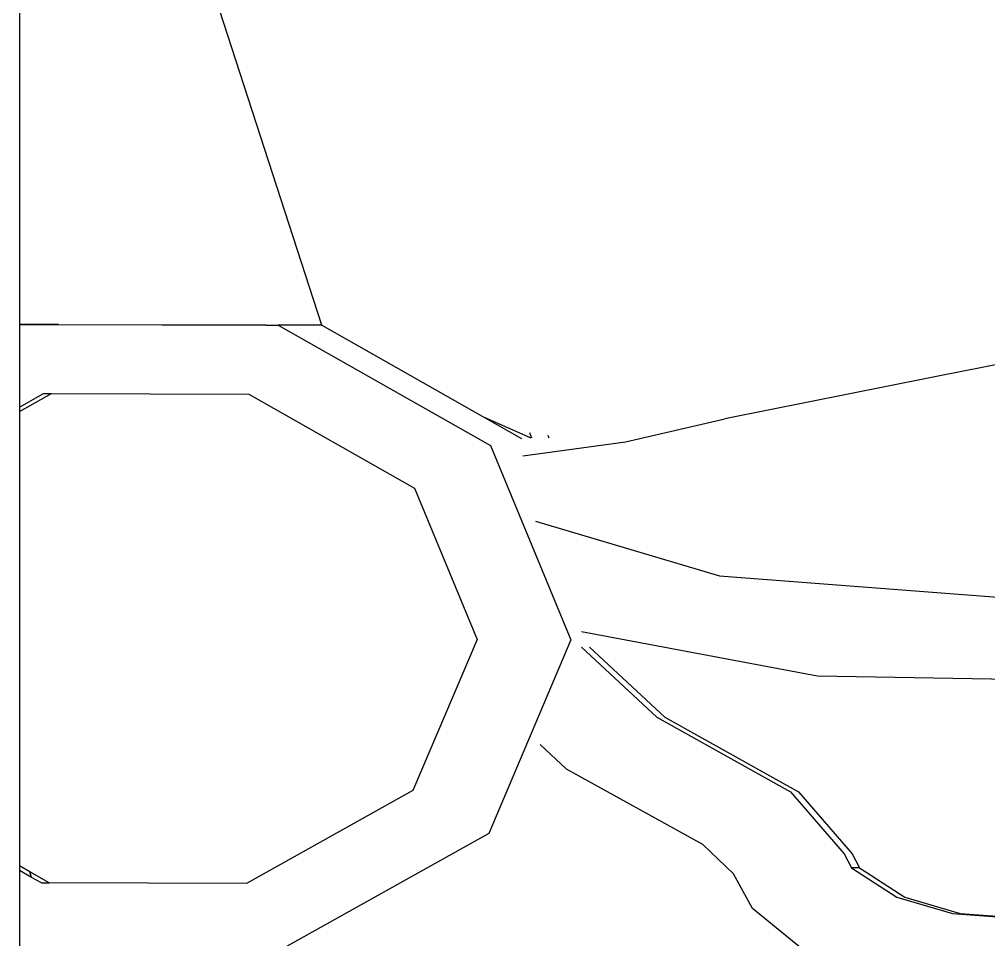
# Model space of a CAD drawing. Extents: x -24961 to 905641, y -154323 to 635957.
# Drawn here: x 438253.6 to 438576.9, y -132182.5 to -131875.7 of the extents above; entities that cross this region are included whole.
import ezdxf

# ---------------------------------------------------------------- set-up
doc = ezdxf.new("R2010")
doc.units = 0
doc.header["$LTSCALE"] = 1000
doc.header["$MEASUREMENT"] = 0
doc.layers.add('WALL', color=9, linetype='Continuous')

msp = doc.modelspace()

# ---------------------------------------------------------------- linework, layer by layer
for p, q in [((438354.44, -131977.6), (438312.04, -131846.87)), ((438696.96, -131967.85), (438559.48, -131994.68)), ((438266.67, -131977.36), (438253.61, -131977.36)), ((438253.61, -131977.36), (438266.6, -131977.4)), ((438266.6, -131977.4), (438266.67, -131977.36)), ((438266.6, -131977.4), (438335.78, -131977.58)), ((438266.67, -131977.36), (438335.78, -131977.55)), ((438335.78, -131977.55), (438335.78, -131977.58)), ((438335.78, -131977.55), (438354.44, -131977.6)), ((438335.78, -131977.58), (438339.88, -131977.6)), ((438339.88, -131977.6), (438410.71, -132017.75)), ((438354.44, -131977.6), (438339.88, -131977.6)), ((438354.44, -131977.6), (438408.75, -132008.38)), ((438559.48, -131994.68), (438488.83, -132008.82)), ((438253.61, -132004.93), (438261.67, -132000.43)), ((438253.61, -132006.41), (438264.31, -132000.44)), ((438261.67, -132000.43), (438264.31, -132000.44)), ((438264.31, -132000.44), (438330.11, -132000.61)), ((438330.11, -132000.61), (438385.34, -132031.92)), ((438408.75, -132008.38), (438421.06, -132015.36)), ((438424.28, -132015.32), (438408.75, -132008.38)), ((438455.74, -132016.48), (438488.83, -132008.82)), ((438424.49, -132015.32), (438423.89, -132013.48)), ((438421.47, -132021.12), (438455.74, -132016.48)), ((438430.3, -132015.26), (438430, -132014.35)), ((438410.71, -132017.75), (438437.54, -132082.48)), ((438385.34, -132031.92), (438406.26, -132082.39)), ((438425.78, -132042.92), (438487.05, -132061.13)), ((438487.05, -132061.13), (438585.36, -132068.71)), ((438519.78, -132094.64), (438441.08, -132079.85)), ((438406.26, -132082.39), (438384.88, -132132.75)), ((438437.54, -132082.48), (438410.12, -132147.06)), ((438441.13, -132084.93), (438466.24, -132108.32)), ((438443.78, -132084.93), (438468.89, -132108.32)), ((438607.7, -132096.14), (438519.78, -132094.64)), ((438466.24, -132108.32), (438510.83, -132133.19)), ((438468.89, -132108.32), (438513.47, -132133.19)), ((438436.04, -132125.63), (438427.33, -132117.45)), ((438481.57, -132150.74), (438436.04, -132125.63)), ((438384.88, -132132.75), (438329.37, -132163.76)), ((438510.83, -132133.19), (438528.68, -132153.91)), ((438513.47, -132133.19), (438531.33, -132153.91)), ((438410.12, -132147.06), (438338.94, -132186.83)), ((438491.8, -132160.5), (438481.57, -132150.74)), ((438528.68, -132153.91), (438531.1, -132158.55)), ((438531.33, -132153.91), (438533.75, -132158.55)), ((438257.06, -132159.88), (438253.61, -132157.92)), ((438533.75, -132158.55), (438531.1, -132158.55)), ((438531.1, -132158.55), (438546.29, -132168.36)), ((438533.75, -132158.55), (438548.94, -132168.36)), ((438257.66, -132161.71), (438253.61, -132159.42)), ((438257.66, -132161.71), (438257.06, -132159.88)), ((438263.58, -132163.57), (438257.06, -132159.88)), ((438260.94, -132163.57), (438257.66, -132161.71)), ((438498.16, -132172.06), (438491.8, -132160.5)), ((438260.94, -132163.57), (438263.58, -132163.57)), ((438329.37, -132163.76), (438263.58, -132163.57)), ((438546.29, -132168.36), (438564.78, -132173.79)), ((438548.94, -132168.36), (438567.42, -132173.79)), ((438515.69, -132186.44), (438498.16, -132172.06)), ((438564.78, -132173.79), (438630.07, -132178.5)), ((438567.42, -132173.79), (438632.71, -132178.5))]:
    msp.add_line(p, q)
at = {"layer": 'WALL'}
msp.add_line((438253.61, -129507.9), (438253.61, -148107.9), dxfattribs=at)

doc.saveas('drawing.dxf')
